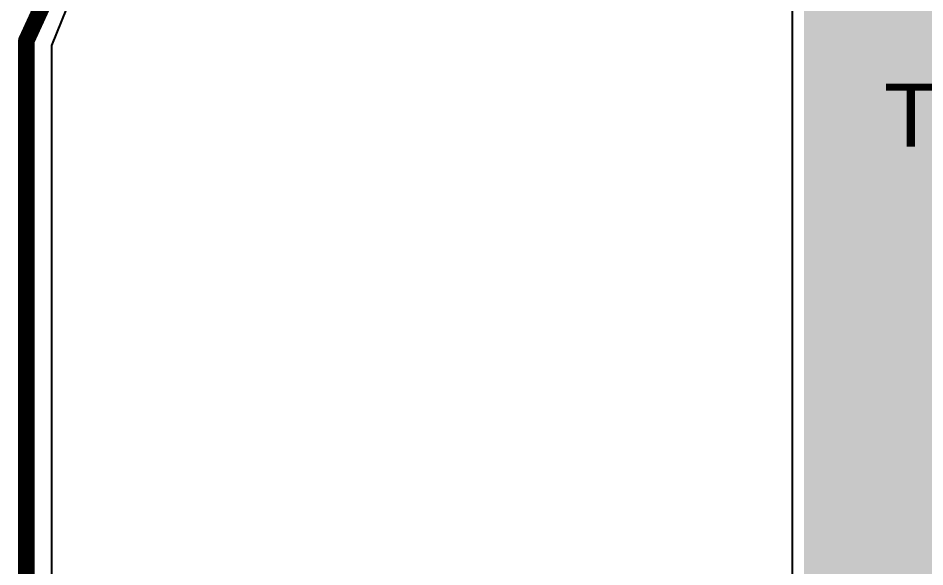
# Model space of a CAD drawing. Header units: inches. Extents: x 0 to 446, y -21 to 70.
# Drawn here: x -0.13 to 13.75, y 39.95 to 48.34 of the extents above; entities that cross this region are included whole.
import ezdxf

# ---------------------------------------------------------------- set-up
doc = ezdxf.new("R2010")
doc.units = ezdxf.units.IN
for name, color, linetype in [('Board Outline', 216, 'Continuous'), ('Bottom Overlay', 54, 'Continuous'), ('Fabrication', 76, 'Continuous'), ('Top Layer', 1, 'Continuous')]:
    doc.layers.add(name, color=color, linetype=linetype)
doc.styles.add('Arial', font='', dxfattribs={"height": 0.2})
doc.styles.get('Arial').set_extended_font_data('Arial')

msp = doc.modelspace()

# ---------------------------------------------------------------- hatches: boundary and pattern name
at = {"layer": 'Top Layer'}
msp.add_hatch(color=1, dxfattribs=at).paths.add_polyline_path([(11.9, 10.663), (20.735, 10.663), (20.735, 56.403), (11.9, 56.403)])

# ---------------------------------------------------------------- linework, layer by layer
at = {"layer": 'Board Outline'}
for points in [[(0, 48, 0.254, 0.254, -0.095808), (8.25, 60.754, 0.254, 0.254, 0)], [(0, 0, 0.254, 0.254, 0), (0, 48, 0.254, 0.254, 0)]]:
    msp.add_lwpolyline(points, format="xyseb", dxfattribs=at)
msp.add_lwpolyline([(-0.064, 48, 0.127, 0.127, 1), (0.064, 48, 0.127, 0.127, 1)], format="xyseb", close=True, dxfattribs=at)
msp.add_lwpolyline([(-0.064, 48, 0.127, 0.127, 1), (0.064, 48, 0.127, 0.127, 1)], format="xyseb", close=True, dxfattribs=at)
at = {"layer": 'Fabrication'}
for points in [[(0, 48, 0.254, 0.254, -0.095808), (8.25, 60.754, 0.254, 0.254, 0)], [(0, 0, 0.254, 0.254, 0), (0, 48, 0.254, 0.254, 0)]]:
    msp.add_lwpolyline(points, format="xyseb", dxfattribs=at)
msp.add_lwpolyline([(-0.064, 48, 0.127, 0.127, 1), (0.064, 48, 0.127, 0.127, 1)], format="xyseb", close=True, dxfattribs=at)
msp.add_lwpolyline([(-0.064, 48, 0.127, 0.127, 1), (0.064, 48, 0.127, 0.127, 1)], format="xyseb", close=True, dxfattribs=at)
at = {"layer": 'Top Layer'}
for p, q in [((11.719, 56.403), (11.719, 11.171)), ((0.388, 47.925), (0.714, 48.732)), ((0.388, 0.102), (0.388, 47.925))]:
    msp.add_line(p, q, dxfattribs=at)

# ---------------------------------------------------------------- texts
at = {"layer": 'Bottom Overlay', "style": 'Arial', "text_generation_flag": 2}
msp.add_text('ZERO CARBON FOOTPRINT', height=0.9652, rotation=360, dxfattribs=at).set_placement((31.173, 46.376))

doc.saveas('drawing.dxf')
